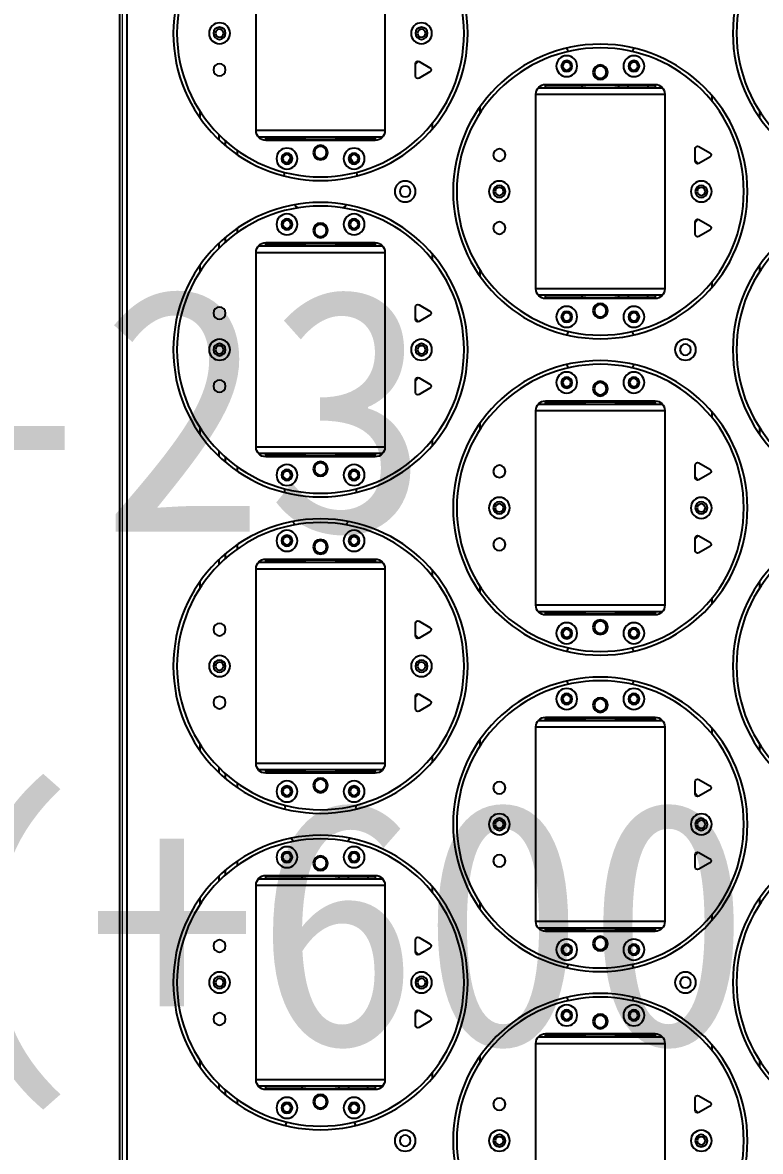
# Model space of a CAD drawing. Header units: millimetres. Extents: x 845401 to 948039, y 511594 to 550263.
# Drawn here: x 911764.2 to 912067.4, y 531742.3 to 532206.1 of the extents above; entities that cross this region are included whole.
import ezdxf

# ---------------------------------------------------------------- set-up
doc = ezdxf.new("R2010")
doc.units = ezdxf.units.MM
doc.layers.add('00', color=7, linetype='Continuous')
doc.layers.add('A-剖-0.10mm.......SECT-L01', color=255, linetype='Continuous', lineweight=18)
doc.layers.add('物流设备', color=7, linetype='Continuous', lineweight=5)

# ---------------------------------------------------------------- blocks, each defined once
blk = doc.blocks.new('1260包胶摆轮')
at = {"color": 7, "linetype": 'Continuous', "lineweight": 25}
for p, q in [((4841951.88, 879143.09), (4841951.88, 877890.51)), ((4841954.98, 879143.7), (4841954.98, 877889.9)), ((4842122.88, 878751.8), (4842122.88, 878671.8)), ((4842175.88, 878671.8), (4842175.88, 878751.8)), ((4842019.99, 878705.56), (4842020.49, 878704.14)), ((4842048.28, 878704.14), (4842048.77, 878705.56)), ((4842188.38, 878699.05), (4842189.64, 878700.36)), ((4842188.38, 878699.4), (4842188.38, 878694.2)), ((4842194.38, 878697.66), (4842189.88, 878700.26)), ((4841995.39, 878693.05), (4841995.39, 878691.07)), ((4842189.88, 878693.33), (4842194.38, 878695.93)), ((4842008.76, 878689.3), (4842060.01, 878689.3)), ((4842056.88, 878690.8), (4842011.88, 878690.8)), ((4842011.88, 878690.3), (4842011.88, 878690.8)), ((4842026.63, 878690.3), (4842011.88, 878690.3)), ((4842011.88, 878690.3), (4842011.88, 878689.3)), ((4842026.63, 878690.8), (4842026.63, 878690.3)), ((4842027.22, 878690.3), (4842026.63, 878690.3)), ((4842026.88, 878690.3), (4842026.88, 878689.3)), ((4842027.8, 878690.3), (4842027.22, 878690.3)), ((4842028.38, 878690.3), (4842027.8, 878690.3)), ((4842028.38, 878690.8), (4842028.38, 878690.3)), ((4842028.38, 878690.3), (4842040.38, 878690.3)), ((4842040.38, 878690.3), (4842040.38, 878690.8)), ((4842040.97, 878690.3), (4842040.38, 878690.3)), ((4842041.55, 878690.3), (4842040.97, 878690.3)), ((4842042.13, 878690.3), (4842041.55, 878690.3)), ((4842041.88, 878689.3), (4842041.88, 878690.3)), ((4842042.13, 878690.3), (4842042.13, 878690.8)), ((4842056.88, 878690.3), (4842042.13, 878690.3)), ((4842045.88, 878689.3), (4842045.88, 878690.3)), ((4842053.88, 878690.3), (4842053.88, 878689.3)), ((4842056.88, 878690.8), (4842056.88, 878690.3)), ((4842056.88, 878689.3), (4842056.88, 878690.3)), ((4842007.88, 878686.8), (4842007.88, 878606.8)), ((4842060.88, 878606.8), (4842060.88, 878686.8)), ((4842080.38, 878686.09), (4842080.38, 878683.74)), ((4841984.88, 878681.58), (4841984.88, 878678.9)), ((4842099.88, 878677.01), (4842099.88, 878679.69)), ((4842214.88, 878681.58), (4842214.88, 878678.9)), ((4842195.38, 878674.85), (4842195.38, 878672.5)), ((4842175.01, 878669.3), (4842123.76, 878669.3)), ((4842126.88, 878669.3), (4842126.88, 878668.3)), ((4842141.88, 878669.3), (4842141.88, 878668.3)), ((4842156.88, 878668.3), (4842156.88, 878669.3)), ((4842160.88, 878669.3), (4842160.88, 878668.3)), ((4842168.88, 878668.3), (4842168.88, 878669.3)), ((4842171.88, 878668.3), (4842171.88, 878669.3)), ((4842079.38, 878662.66), (4842074.88, 878665.26)), ((4842126.88, 878668.3), (4842141.63, 878668.3)), ((4842126.88, 878667.8), (4842126.88, 878668.3)), ((4842126.88, 878667.8), (4842171.88, 878667.8)), ((4842141.63, 878668.3), (4842141.63, 878667.8)), ((4842141.63, 878668.3), (4842142.22, 878668.3)), ((4842142.22, 878668.3), (4842142.8, 878668.3)), ((4842142.8, 878668.3), (4842143.38, 878668.3)), ((4842155.38, 878668.3), (4842143.38, 878668.3)), ((4842143.38, 878668.3), (4842143.38, 878667.8)), ((4842155.38, 878667.8), (4842155.38, 878668.3)), ((4842155.38, 878668.3), (4842155.97, 878668.3)), ((4842155.97, 878668.3), (4842156.55, 878668.3)), ((4842156.55, 878668.3), (4842157.13, 878668.3)), ((4842157.13, 878668.3), (4842171.88, 878668.3)), ((4842157.13, 878667.8), (4842157.13, 878668.3)), ((4842171.88, 878668.3), (4842171.88, 878667.8)), ((4842073.38, 878664.4), (4842073.38, 878659.2)), ((4842074.88, 878658.33), (4842079.38, 878660.93)), ((4842074.64, 878658.23), (4842073.38, 878659.54)), ((4842073.38, 878634.05), (4842074.64, 878635.36)), ((4842073.38, 878634.4), (4842073.38, 878629.2)), ((4842079.38, 878632.66), (4842074.88, 878635.26)), ((4842074.88, 878628.33), (4842079.38, 878630.93)), ((4842123.76, 878624.3), (4842175.01, 878624.3)), ((4842171.88, 878625.8), (4842126.88, 878625.8)), ((4842126.88, 878625.3), (4842126.88, 878625.8)), ((4842141.63, 878625.3), (4842126.88, 878625.3)), ((4842126.88, 878625.3), (4842126.88, 878624.3)), ((4842141.63, 878625.8), (4842141.63, 878625.3)), ((4842142.22, 878625.3), (4842141.63, 878625.3)), ((4842141.88, 878625.3), (4842141.88, 878624.3)), ((4842142.8, 878625.3), (4842142.22, 878625.3)), ((4842143.38, 878625.3), (4842142.8, 878625.3)), ((4842143.38, 878625.8), (4842143.38, 878625.3)), ((4842143.38, 878625.3), (4842155.38, 878625.3)), ((4842155.38, 878625.3), (4842155.38, 878625.8)), ((4842155.97, 878625.3), (4842155.38, 878625.3)), ((4842156.55, 878625.3), (4842155.97, 878625.3)), ((4842157.13, 878625.3), (4842156.55, 878625.3)), ((4842156.88, 878624.3), (4842156.88, 878625.3)), ((4842157.13, 878625.3), (4842157.13, 878625.8)), ((4842171.88, 878625.3), (4842157.13, 878625.3)), ((4842160.88, 878624.3), (4842160.88, 878625.3)), ((4842168.88, 878625.3), (4842168.88, 878624.3)), ((4842171.88, 878625.8), (4842171.88, 878625.3)), ((4842171.88, 878624.3), (4842171.88, 878625.3)), ((4842122.88, 878621.8), (4842122.88, 878541.8)), ((4842175.88, 878541.8), (4842175.88, 878621.8)), ((4842195.38, 878621.1), (4842195.38, 878618.75)), ((4841984.88, 878614.69), (4841984.88, 878612.01)), ((4842099.88, 878613.9), (4842099.88, 878616.58)), ((4842214.88, 878614.7), (4842214.88, 878612.02)), ((4842080.38, 878609.85), (4842080.38, 878607.5)), ((4842060.01, 878604.3), (4842008.76, 878604.3)), ((4842011.88, 878604.3), (4842011.88, 878603.3)), ((4842026.88, 878604.3), (4842026.88, 878603.3)), ((4842041.88, 878603.3), (4842041.88, 878604.3)), ((4842045.88, 878604.3), (4842045.88, 878603.3)), ((4842053.88, 878603.3), (4842053.88, 878604.3)), ((4842056.88, 878603.3), (4842056.88, 878604.3)), ((4841995.39, 878602.52), (4841995.39, 878600.54)), ((4842011.88, 878603.3), (4842026.63, 878603.3)), ((4842011.88, 878602.8), (4842011.88, 878603.3)), ((4842011.88, 878602.8), (4842056.88, 878602.8)), ((4842026.63, 878603.3), (4842026.63, 878602.8)), ((4842026.63, 878603.3), (4842027.22, 878603.3)), ((4842027.22, 878603.3), (4842027.8, 878603.3)), ((4842027.8, 878603.3), (4842028.38, 878603.3)), ((4842040.38, 878603.3), (4842028.38, 878603.3)), ((4842028.38, 878603.3), (4842028.38, 878602.8)), ((4842040.38, 878602.8), (4842040.38, 878603.3)), ((4842040.38, 878603.3), (4842040.97, 878603.3)), ((4842040.97, 878603.3), (4842041.55, 878603.3)), ((4842041.55, 878603.3), (4842042.13, 878603.3)), ((4842042.13, 878602.8), (4842042.13, 878603.3)), ((4842042.13, 878603.3), (4842056.88, 878603.3)), ((4842056.88, 878603.3), (4842056.88, 878602.8)), ((4842194.38, 878597.66), (4842189.88, 878600.26)), ((4842188.38, 878599.4), (4842188.38, 878594.2)), ((4842189.88, 878593.33), (4842194.38, 878595.93)), ((4842189.64, 878593.23), (4842188.38, 878594.54)), ((4842188.38, 878569.05), (4842189.64, 878570.36)), ((4842188.38, 878569.4), (4842188.38, 878564.2)), ((4842194.38, 878567.66), (4842189.88, 878570.26)), ((4841995.39, 878563.05), (4841995.39, 878561.07)), ((4842189.88, 878563.33), (4842194.38, 878565.93)), ((4842008.76, 878559.3), (4842060.01, 878559.3)), ((4842056.88, 878560.8), (4842011.88, 878560.8)), ((4842011.88, 878560.3), (4842011.88, 878560.8)), ((4842026.63, 878560.3), (4842011.88, 878560.3)), ((4842011.88, 878560.3), (4842011.88, 878559.3)), ((4842026.63, 878560.8), (4842026.63, 878560.3)), ((4842027.22, 878560.3), (4842026.63, 878560.3)), ((4842026.88, 878560.3), (4842026.88, 878559.3)), ((4842027.8, 878560.3), (4842027.22, 878560.3)), ((4842028.38, 878560.3), (4842027.8, 878560.3)), ((4842028.38, 878560.8), (4842028.38, 878560.3)), ((4842028.38, 878560.3), (4842040.38, 878560.3)), ((4842040.38, 878560.3), (4842040.38, 878560.8)), ((4842040.97, 878560.3), (4842040.38, 878560.3)), ((4842041.55, 878560.3), (4842040.97, 878560.3)), ((4842042.13, 878560.3), (4842041.55, 878560.3)), ((4842041.88, 878559.3), (4842041.88, 878560.3)), ((4842042.13, 878560.3), (4842042.13, 878560.8)), ((4842056.88, 878560.3), (4842042.13, 878560.3)), ((4842045.88, 878559.3), (4842045.88, 878560.3)), ((4842053.88, 878560.3), (4842053.88, 878559.3)), ((4842056.88, 878560.8), (4842056.88, 878560.3)), ((4842056.88, 878559.3), (4842056.88, 878560.3)), ((4842007.88, 878556.8), (4842007.88, 878476.8)), ((4842060.88, 878476.8), (4842060.88, 878556.8)), ((4842080.38, 878556.09), (4842080.38, 878553.74)), ((4841984.88, 878551.58), (4841984.88, 878548.9)), ((4842099.88, 878547.01), (4842099.88, 878549.69)), ((4842214.88, 878551.58), (4842214.88, 878548.9)), ((4842195.38, 878544.85), (4842195.38, 878542.5)), ((4842175.01, 878539.3), (4842123.76, 878539.3)), ((4842126.88, 878539.3), (4842126.88, 878538.3)), ((4842141.88, 878539.3), (4842141.88, 878538.3)), ((4842156.88, 878538.3), (4842156.88, 878539.3)), ((4842160.88, 878539.3), (4842160.88, 878538.3)), ((4842168.88, 878538.3), (4842168.88, 878539.3)), ((4842171.88, 878538.3), (4842171.88, 878539.3)), ((4842079.38, 878532.66), (4842074.88, 878535.26)), ((4842126.88, 878537.8), (4842126.88, 878538.3)), ((4842126.88, 878538.3), (4842141.63, 878538.3)), ((4842126.88, 878537.8), (4842171.88, 878537.8)), ((4842141.63, 878538.3), (4842141.63, 878537.8)), ((4842141.63, 878538.3), (4842142.22, 878538.3)), ((4842142.22, 878538.3), (4842142.8, 878538.3)), ((4842142.8, 878538.3), (4842143.38, 878538.3)), ((4842155.38, 878538.3), (4842143.38, 878538.3)), ((4842143.38, 878538.3), (4842143.38, 878537.8)), ((4842155.38, 878537.8), (4842155.38, 878538.3)), ((4842155.38, 878538.3), (4842155.97, 878538.3)), ((4842155.97, 878538.3), (4842156.55, 878538.3)), ((4842156.55, 878538.3), (4842157.13, 878538.3)), ((4842157.13, 878538.3), (4842171.88, 878538.3)), ((4842157.13, 878537.8), (4842157.13, 878538.3)), ((4842171.88, 878538.3), (4842171.88, 878537.8)), ((4842073.38, 878534.4), (4842073.38, 878529.2)), ((4842074.88, 878528.33), (4842079.38, 878530.93)), ((4842074.64, 878528.23), (4842073.38, 878529.54)), ((4842073.38, 878504.05), (4842074.64, 878505.36)), ((4842073.38, 878504.4), (4842073.38, 878499.2)), ((4842079.38, 878502.66), (4842074.88, 878505.26)), ((4842074.88, 878498.33), (4842079.38, 878500.93)), ((4842123.76, 878494.3), (4842175.01, 878494.3)), ((4842171.88, 878495.8), (4842126.88, 878495.8)), ((4842126.88, 878495.3), (4842126.88, 878495.8)), ((4842141.63, 878495.3), (4842126.88, 878495.3)), ((4842126.88, 878495.3), (4842126.88, 878494.3)), ((4842141.63, 878495.8), (4842141.63, 878495.3)), ((4842142.22, 878495.3), (4842141.63, 878495.3)), ((4842141.88, 878495.3), (4842141.88, 878494.3)), ((4842142.8, 878495.3), (4842142.22, 878495.3)), ((4842143.38, 878495.3), (4842142.8, 878495.3)), ((4842143.38, 878495.8), (4842143.38, 878495.3)), ((4842143.38, 878495.3), (4842155.38, 878495.3)), ((4842155.38, 878495.3), (4842155.38, 878495.8)), ((4842155.97, 878495.3), (4842155.38, 878495.3)), ((4842156.55, 878495.3), (4842155.97, 878495.3)), ((4842157.13, 878495.3), (4842156.55, 878495.3)), ((4842156.88, 878494.3), (4842156.88, 878495.3)), ((4842157.13, 878495.3), (4842157.13, 878495.8)), ((4842171.88, 878495.3), (4842157.13, 878495.3)), ((4842160.88, 878494.3), (4842160.88, 878495.3)), ((4842168.88, 878495.3), (4842168.88, 878494.3)), ((4842171.88, 878495.8), (4842171.88, 878495.3)), ((4842171.88, 878494.3), (4842171.88, 878495.3)), ((4842122.88, 878491.8), (4842122.88, 878411.8)), ((4842175.88, 878411.8), (4842175.88, 878491.8)), ((4842195.38, 878491.1), (4842195.38, 878488.75)), ((4841984.88, 878484.69), (4841984.88, 878482.01)), ((4842099.88, 878483.9), (4842099.88, 878486.58)), ((4842214.88, 878484.7), (4842214.88, 878482.02)), ((4842080.38, 878479.85), (4842080.38, 878477.5)), ((4841995.39, 878472.52), (4841995.39, 878470.54)), ((4842060.01, 878474.3), (4842008.76, 878474.3)), ((4842011.88, 878474.3), (4842011.88, 878473.3)), ((4842011.88, 878473.3), (4842026.63, 878473.3)), ((4842011.88, 878472.8), (4842011.88, 878473.3)), ((4842011.88, 878472.8), (4842056.88, 878472.8)), ((4842026.63, 878473.3), (4842026.63, 878472.8)), ((4842026.63, 878473.3), (4842027.22, 878473.3)), ((4842026.88, 878474.3), (4842026.88, 878473.3)), ((4842027.22, 878473.3), (4842027.8, 878473.3)), ((4842027.8, 878473.3), (4842028.38, 878473.3)), ((4842040.38, 878473.3), (4842028.38, 878473.3)), ((4842028.38, 878473.3), (4842028.38, 878472.8)), ((4842040.38, 878472.8), (4842040.38, 878473.3)), ((4842040.38, 878473.3), (4842040.97, 878473.3)), ((4842040.97, 878473.3), (4842041.55, 878473.3)), ((4842041.55, 878473.3), (4842042.13, 878473.3)), ((4842041.88, 878473.3), (4842041.88, 878474.3)), ((4842042.13, 878473.3), (4842056.88, 878473.3)), ((4842042.13, 878472.8), (4842042.13, 878473.3)), ((4842045.88, 878474.3), (4842045.88, 878473.3)), ((4842053.88, 878473.3), (4842053.88, 878474.3)), ((4842056.88, 878473.3), (4842056.88, 878474.3)), ((4842056.88, 878473.3), (4842056.88, 878472.8)), ((4842194.38, 878467.66), (4842189.88, 878470.26)), ((4842188.38, 878469.4), (4842188.38, 878464.2)), ((4842189.88, 878463.33), (4842194.38, 878465.93)), ((4842189.64, 878463.23), (4842188.38, 878464.54)), ((4842019.57, 878445.46), (4842019.88, 878443.99)), ((4842048.89, 878443.99), (4842049.2, 878445.46)), ((4842188.38, 878439.05), (4842189.64, 878440.36)), ((4842188.38, 878439.4), (4842188.38, 878434.2)), ((4842194.38, 878437.66), (4842189.88, 878440.26)), ((4841995.39, 878433.05), (4841995.39, 878431.07)), ((4842189.88, 878433.33), (4842194.38, 878435.93)), ((4842008.76, 878429.3), (4842060.01, 878429.3)), ((4842056.88, 878430.8), (4842011.88, 878430.8)), ((4842011.88, 878430.3), (4842011.88, 878430.8)), ((4842026.63, 878430.3), (4842011.88, 878430.3)), ((4842011.88, 878430.3), (4842011.88, 878429.3)), ((4842026.63, 878430.8), (4842026.63, 878430.3)), ((4842027.22, 878430.3), (4842026.63, 878430.3)), ((4842026.88, 878430.3), (4842026.88, 878429.3)), ((4842027.8, 878430.3), (4842027.22, 878430.3)), ((4842028.38, 878430.3), (4842027.8, 878430.3)), ((4842028.38, 878430.8), (4842028.38, 878430.3)), ((4842028.38, 878430.3), (4842040.38, 878430.3)), ((4842040.38, 878430.3), (4842040.38, 878430.8)), ((4842040.97, 878430.3), (4842040.38, 878430.3)), ((4842041.55, 878430.3), (4842040.97, 878430.3)), ((4842042.13, 878430.3), (4842041.55, 878430.3)), ((4842041.88, 878429.3), (4842041.88, 878430.3)), ((4842042.13, 878430.3), (4842042.13, 878430.8)), ((4842056.88, 878430.3), (4842042.13, 878430.3)), ((4842045.88, 878429.3), (4842045.88, 878430.3)), ((4842053.88, 878430.3), (4842053.88, 878429.3)), ((4842056.88, 878430.8), (4842056.88, 878430.3)), ((4842056.88, 878429.3), (4842056.88, 878430.3)), ((4842007.88, 878426.8), (4842007.88, 878346.8)), ((4842060.88, 878346.8), (4842060.88, 878426.8)), ((4842080.38, 878426.09), (4842080.38, 878423.74)), ((4841984.88, 878421.58), (4841984.88, 878418.9)), ((4842099.88, 878417.01), (4842099.88, 878419.69)), ((4842214.88, 878421.58), (4842214.88, 878418.9)), ((4842195.38, 878414.85), (4842195.38, 878412.5)), ((4842079.38, 878402.66), (4842074.88, 878405.26)), ((4842175.01, 878409.3), (4842123.76, 878409.3)), ((4842126.88, 878409.3), (4842126.88, 878408.3)), ((4842126.88, 878408.3), (4842141.63, 878408.3)), ((4842126.88, 878407.8), (4842126.88, 878408.3)), ((4842126.88, 878407.8), (4842171.88, 878407.8)), ((4842141.63, 878408.3), (4842141.63, 878407.8)), ((4842141.63, 878408.3), (4842142.22, 878408.3)), ((4842141.88, 878409.3), (4842141.88, 878408.3)), ((4842142.22, 878408.3), (4842142.8, 878408.3)), ((4842142.8, 878408.3), (4842143.38, 878408.3)), ((4842155.38, 878408.3), (4842143.38, 878408.3)), ((4842143.38, 878408.3), (4842143.38, 878407.8)), ((4842155.38, 878407.8), (4842155.38, 878408.3)), ((4842155.38, 878408.3), (4842155.97, 878408.3)), ((4842155.97, 878408.3), (4842156.55, 878408.3)), ((4842156.55, 878408.3), (4842157.13, 878408.3)), ((4842156.88, 878408.3), (4842156.88, 878409.3)), ((4842157.13, 878408.3), (4842171.88, 878408.3)), ((4842157.13, 878407.8), (4842157.13, 878408.3)), ((4842160.88, 878409.3), (4842160.88, 878408.3)), ((4842168.88, 878408.3), (4842168.88, 878409.3)), ((4842171.88, 878408.3), (4842171.88, 878409.3)), ((4842171.88, 878408.3), (4842171.88, 878407.8)), ((4842073.38, 878404.4), (4842073.38, 878399.2)), ((4842074.88, 878398.33), (4842079.38, 878400.93)), ((4842074.64, 878398.23), (4842073.38, 878399.54)), ((4842073.38, 878374.05), (4842074.64, 878375.36)), ((4842073.38, 878374.4), (4842073.38, 878369.2)), ((4842079.38, 878372.66), (4842074.88, 878375.26)), ((4842074.88, 878368.33), (4842079.38, 878370.93)), ((4842123.76, 878364.3), (4842175.01, 878364.3)), ((4842171.88, 878365.8), (4842126.88, 878365.8)), ((4842126.88, 878365.3), (4842126.88, 878365.8)), ((4842141.63, 878365.3), (4842126.88, 878365.3)), ((4842126.88, 878365.3), (4842126.88, 878364.3)), ((4842141.63, 878365.8), (4842141.63, 878365.3)), ((4842142.22, 878365.3), (4842141.63, 878365.3)), ((4842141.88, 878365.3), (4842141.88, 878364.3)), ((4842142.8, 878365.3), (4842142.22, 878365.3)), ((4842143.38, 878365.3), (4842142.8, 878365.3)), ((4842143.38, 878365.8), (4842143.38, 878365.3)), ((4842143.38, 878365.3), (4842155.38, 878365.3)), ((4842155.38, 878365.3), (4842155.38, 878365.8)), ((4842155.97, 878365.3), (4842155.38, 878365.3)), ((4842156.55, 878365.3), (4842155.97, 878365.3)), ((4842157.13, 878365.3), (4842156.55, 878365.3)), ((4842156.88, 878364.3), (4842156.88, 878365.3)), ((4842157.13, 878365.3), (4842157.13, 878365.8)), ((4842171.88, 878365.3), (4842157.13, 878365.3)), ((4842160.88, 878364.3), (4842160.88, 878365.3)), ((4842168.88, 878365.3), (4842168.88, 878364.3)), ((4842171.88, 878365.8), (4842171.88, 878365.3)), ((4842171.88, 878364.3), (4842171.88, 878365.3)), ((4842122.88, 878361.8), (4842122.88, 878281.8)), ((4842175.88, 878281.8), (4842175.88, 878361.8)), ((4842195.38, 878361.1), (4842195.38, 878358.75)), ((4841984.88, 878354.69), (4841984.88, 878352.01)), ((4842099.88, 878353.9), (4842099.88, 878356.58)), ((4842214.88, 878354.7), (4842214.88, 878352.02)), ((4842080.38, 878349.85), (4842080.38, 878347.5)), ((4841995.39, 878342.52), (4841995.39, 878340.54)), ((4842060.01, 878344.3), (4842008.76, 878344.3)), ((4842011.88, 878344.3), (4842011.88, 878343.3)), ((4842011.88, 878343.3), (4842026.63, 878343.3)), ((4842011.88, 878342.8), (4842011.88, 878343.3)), ((4842011.88, 878342.8), (4842056.88, 878342.8)), ((4842026.63, 878343.3), (4842026.63, 878342.8)), ((4842026.63, 878343.3), (4842027.22, 878343.3)), ((4842026.88, 878344.3), (4842026.88, 878343.3)), ((4842027.22, 878343.3), (4842027.8, 878343.3)), ((4842027.8, 878343.3), (4842028.38, 878343.3)), ((4842040.38, 878343.3), (4842028.38, 878343.3)), ((4842028.38, 878343.3), (4842028.38, 878342.8)), ((4842040.38, 878342.8), (4842040.38, 878343.3)), ((4842040.38, 878343.3), (4842040.97, 878343.3)), ((4842040.97, 878343.3), (4842041.55, 878343.3)), ((4842041.55, 878343.3), (4842042.13, 878343.3)), ((4842041.88, 878343.3), (4842041.88, 878344.3)), ((4842042.13, 878342.8), (4842042.13, 878343.3)), ((4842042.13, 878343.3), (4842056.88, 878343.3)), ((4842045.88, 878344.3), (4842045.88, 878343.3)), ((4842053.88, 878343.3), (4842053.88, 878344.3)), ((4842056.88, 878343.3), (4842056.88, 878344.3)), ((4842056.88, 878343.3), (4842056.88, 878342.8)), ((4842194.38, 878337.66), (4842189.88, 878340.26)), ((4842188.38, 878339.4), (4842188.38, 878334.2)), ((4842189.88, 878333.33), (4842194.38, 878335.93)), ((4842189.64, 878333.23), (4842188.38, 878334.54)), ((4842188.38, 878309.05), (4842189.64, 878310.36)), ((4842188.38, 878309.4), (4842188.38, 878304.2)), ((4842194.38, 878307.66), (4842189.88, 878310.26)), ((4841995.39, 878303.05), (4841995.39, 878301.07)), ((4842189.88, 878303.33), (4842194.38, 878305.93)), ((4842008.76, 878299.3), (4842060.01, 878299.3)), ((4842056.88, 878300.8), (4842011.88, 878300.8)), ((4842011.88, 878300.3), (4842011.88, 878300.8)), ((4842026.63, 878300.3), (4842011.88, 878300.3)), ((4842011.88, 878300.3), (4842011.88, 878299.3)), ((4842026.63, 878300.8), (4842026.63, 878300.3)), ((4842027.22, 878300.3), (4842026.63, 878300.3)), ((4842026.88, 878300.3), (4842026.88, 878299.3)), ((4842027.8, 878300.3), (4842027.22, 878300.3)), ((4842028.38, 878300.3), (4842027.8, 878300.3)), ((4842028.38, 878300.8), (4842028.38, 878300.3)), ((4842028.38, 878300.3), (4842040.38, 878300.3)), ((4842040.38, 878300.3), (4842040.38, 878300.8)), ((4842040.97, 878300.3), (4842040.38, 878300.3)), ((4842041.55, 878300.3), (4842040.97, 878300.3)), ((4842042.13, 878300.3), (4842041.55, 878300.3)), ((4842041.88, 878299.3), (4842041.88, 878300.3)), ((4842042.13, 878300.3), (4842042.13, 878300.8)), ((4842056.88, 878300.3), (4842042.13, 878300.3)), ((4842045.88, 878299.3), (4842045.88, 878300.3)), ((4842053.88, 878300.3), (4842053.88, 878299.3)), ((4842056.88, 878300.8), (4842056.88, 878300.3)), ((4842056.88, 878299.3), (4842056.88, 878300.3)), ((4842007.88, 878296.8), (4842007.88, 878216.8)), ((4842060.88, 878216.8), (4842060.88, 878296.8)), ((4842080.38, 878296.09), (4842080.38, 878293.74)), ((4841984.88, 878291.58), (4841984.88, 878288.9)), ((4842099.88, 878287.01), (4842099.88, 878289.69)), ((4842214.88, 878291.58), (4842214.88, 878288.9)), ((4842195.38, 878284.85), (4842195.38, 878282.5)), ((4842079.38, 878272.66), (4842074.88, 878275.26)), ((4842175.01, 878279.3), (4842123.76, 878279.3)), ((4842126.88, 878279.3), (4842126.88, 878278.3)), ((4842126.88, 878278.3), (4842141.63, 878278.3)), ((4842126.88, 878277.8), (4842126.88, 878278.3)), ((4842126.88, 878277.8), (4842171.88, 878277.8)), ((4842141.63, 878278.3), (4842141.63, 878277.8)), ((4842141.63, 878278.3), (4842142.22, 878278.3)), ((4842141.88, 878279.3), (4842141.88, 878278.3)), ((4842142.22, 878278.3), (4842142.8, 878278.3)), ((4842142.8, 878278.3), (4842143.38, 878278.3)), ((4842155.38, 878278.3), (4842143.38, 878278.3)), ((4842143.38, 878278.3), (4842143.38, 878277.8)), ((4842155.38, 878277.8), (4842155.38, 878278.3)), ((4842155.38, 878278.3), (4842155.97, 878278.3)), ((4842155.97, 878278.3), (4842156.55, 878278.3)), ((4842156.55, 878278.3), (4842157.13, 878278.3)), ((4842156.88, 878278.3), (4842156.88, 878279.3)), ((4842157.13, 878278.3), (4842171.88, 878278.3)), ((4842157.13, 878277.8), (4842157.13, 878278.3)), ((4842160.88, 878279.3), (4842160.88, 878278.3)), ((4842168.88, 878278.3), (4842168.88, 878279.3)), ((4842171.88, 878278.3), (4842171.88, 878279.3)), ((4842171.88, 878278.3), (4842171.88, 878277.8)), ((4842073.38, 878274.4), (4842073.38, 878269.2)), ((4842074.88, 878268.33), (4842079.38, 878270.93)), ((4842074.64, 878268.23), (4842073.38, 878269.54))]:
    blk.add_line(p, q, dxfattribs=at)
at = {"color": 8, "linetype": 'Continuous', "lineweight": 25}
for p, q in [((4842000.12, 878694.83), (4842000.12, 878696.66)), ((4841992.65, 878688.5), (4841992.65, 878690.6)), ((4842027.22, 878690.8), (4842027.22, 878690.3)), ((4842027.8, 878690.3), (4842027.8, 878690.8)), ((4842040.97, 878690.8), (4842040.97, 878690.3)), ((4842041.55, 878690.3), (4842041.55, 878690.8)), ((4842060.88, 878686.8), (4842007.88, 878686.8)), ((4842122.88, 878671.8), (4842175.88, 878671.8)), ((4842142.22, 878668.3), (4842142.22, 878667.8)), ((4842142.8, 878667.8), (4842142.8, 878668.3)), ((4842155.97, 878668.3), (4842155.97, 878667.8)), ((4842156.55, 878667.8), (4842156.55, 878668.3)), ((4842142.22, 878625.8), (4842142.22, 878625.3)), ((4842142.8, 878625.3), (4842142.8, 878625.8)), ((4842155.97, 878625.8), (4842155.97, 878625.3)), ((4842156.55, 878625.3), (4842156.55, 878625.8)), ((4842175.88, 878621.8), (4842122.88, 878621.8)), ((4841992.65, 878603), (4841992.65, 878605.09)), ((4842007.88, 878606.8), (4842060.88, 878606.8)), ((4842027.22, 878603.3), (4842027.22, 878602.8)), ((4842027.8, 878602.8), (4842027.8, 878603.3)), ((4842040.97, 878603.3), (4842040.97, 878602.8)), ((4842041.55, 878602.8), (4842041.55, 878603.3)), ((4842000.12, 878596.93), (4842000.12, 878598.76)), ((4842000.12, 878564.83), (4842000.12, 878566.66)), ((4841992.65, 878558.5), (4841992.65, 878560.6)), ((4842027.22, 878560.8), (4842027.22, 878560.3)), ((4842027.8, 878560.3), (4842027.8, 878560.8)), ((4842040.97, 878560.8), (4842040.97, 878560.3)), ((4842041.55, 878560.3), (4842041.55, 878560.8)), ((4842060.88, 878556.8), (4842007.88, 878556.8)), ((4842122.88, 878541.8), (4842175.88, 878541.8)), ((4842142.22, 878538.3), (4842142.22, 878537.8)), ((4842142.8, 878537.8), (4842142.8, 878538.3)), ((4842155.97, 878538.3), (4842155.97, 878537.8)), ((4842156.55, 878537.8), (4842156.55, 878538.3)), ((4842142.22, 878495.8), (4842142.22, 878495.3)), ((4842142.8, 878495.3), (4842142.8, 878495.8)), ((4842155.97, 878495.8), (4842155.97, 878495.3)), ((4842156.55, 878495.3), (4842156.55, 878495.8)), ((4842175.88, 878491.8), (4842122.88, 878491.8)), ((4841992.65, 878473), (4841992.65, 878475.09)), ((4842007.88, 878476.8), (4842060.88, 878476.8)), ((4842027.22, 878473.3), (4842027.22, 878472.8)), ((4842027.8, 878472.8), (4842027.8, 878473.3)), ((4842040.97, 878473.3), (4842040.97, 878472.8)), ((4842041.55, 878472.8), (4842041.55, 878473.3)), ((4842000.12, 878466.93), (4842000.12, 878468.76)), ((4842000.12, 878434.83), (4842000.12, 878436.66)), ((4841992.65, 878428.5), (4841992.65, 878430.6)), ((4842027.22, 878430.8), (4842027.22, 878430.3)), ((4842027.8, 878430.3), (4842027.8, 878430.8)), ((4842040.97, 878430.8), (4842040.97, 878430.3)), ((4842041.55, 878430.3), (4842041.55, 878430.8)), ((4842060.88, 878426.8), (4842007.88, 878426.8)), ((4842122.88, 878411.8), (4842175.88, 878411.8)), ((4842142.22, 878408.3), (4842142.22, 878407.8)), ((4842142.8, 878407.8), (4842142.8, 878408.3)), ((4842155.97, 878408.3), (4842155.97, 878407.8)), ((4842156.55, 878407.8), (4842156.55, 878408.3)), ((4842142.22, 878365.8), (4842142.22, 878365.3)), ((4842142.8, 878365.3), (4842142.8, 878365.8)), ((4842155.97, 878365.8), (4842155.97, 878365.3)), ((4842156.55, 878365.3), (4842156.55, 878365.8)), ((4842175.88, 878361.8), (4842122.88, 878361.8)), ((4841992.65, 878343), (4841992.65, 878345.09)), ((4842007.88, 878346.8), (4842060.88, 878346.8)), ((4842027.22, 878343.3), (4842027.22, 878342.8)), ((4842027.8, 878342.8), (4842027.8, 878343.3)), ((4842040.97, 878343.3), (4842040.97, 878342.8)), ((4842041.55, 878342.8), (4842041.55, 878343.3)), ((4842000.12, 878336.93), (4842000.12, 878338.76)), ((4842000.12, 878304.83), (4842000.12, 878306.66)), ((4841992.65, 878298.5), (4841992.65, 878300.6)), ((4842027.22, 878300.8), (4842027.22, 878300.3)), ((4842027.8, 878300.3), (4842027.8, 878300.8)), ((4842040.97, 878300.8), (4842040.97, 878300.3)), ((4842041.55, 878300.3), (4842041.55, 878300.8)), ((4842060.88, 878296.8), (4842007.88, 878296.8)), ((4842122.88, 878281.8), (4842175.88, 878281.8)), ((4842142.22, 878278.3), (4842142.22, 878277.8)), ((4842142.8, 878277.8), (4842142.8, 878278.3)), ((4842155.97, 878278.3), (4842155.97, 878277.8)), ((4842156.55, 878277.8), (4842156.55, 878278.3))]:
    blk.add_line(p, q, dxfattribs=at)
at = {"color": 7, "linetype": 'Continuous', "lineweight": 25, "flags": 128}
for points in [[(4842136.37, 878654.25), (4842136.21, 878653.96), (4842135.67, 878652.87)], [(4842163.1, 878652.87), (4842162.56, 878653.96), (4842162.4, 878654.25)], [(4842135.67, 878640.72), (4842135.7, 878640.66), (4842136.37, 878639.34)], [(4842162.4, 878639.34), (4842163.07, 878640.66), (4842163.1, 878640.72)], [(4842023.26, 878588.86), (4842022.45, 878587.89), (4842022.19, 878587.54)], [(4842046.57, 878587.54), (4842046.31, 878587.89), (4842045.51, 878588.86)], [(4842019.75, 878575.5), (4842019.92, 878574.82), (4842020.15, 878574.06)], [(4842048.61, 878574.06), (4842048.85, 878574.82), (4842049.02, 878575.5)], [(4842136.37, 878524.25), (4842136.21, 878523.96), (4842135.67, 878522.87)], [(4842163.1, 878522.87), (4842162.56, 878523.96), (4842162.4, 878524.25)], [(4842135.67, 878510.72), (4842135.7, 878510.66), (4842136.37, 878509.34)], [(4842162.4, 878509.34), (4842163.07, 878510.66), (4842163.1, 878510.72)], [(4842024.08, 878458.7), (4842023.98, 878458.61), (4842022.86, 878457.4)], [(4842045.9, 878457.4), (4842044.79, 878458.61), (4842044.68, 878458.7)], [(4842136.37, 878394.25), (4842136.21, 878393.96), (4842135.67, 878392.87)], [(4842163.1, 878392.87), (4842162.56, 878393.96), (4842162.4, 878394.25)], [(4842135.67, 878380.72), (4842135.7, 878380.66), (4842136.37, 878379.34)], [(4842162.4, 878379.34), (4842163.07, 878380.66), (4842163.1, 878380.72)], [(4842025.05, 878328.54), (4842023.98, 878327.61), (4842023.63, 878327.26)], [(4842045.13, 878327.26), (4842044.79, 878327.61), (4842043.72, 878328.54)], [(4842019.45, 878315.43), (4842019.48, 878315.08), (4842019.66, 878313.93)], [(4842049.11, 878313.93), (4842049.28, 878315.08), (4842049.32, 878315.43)], [(4842021.08, 878309.87), (4842021.79, 878308.64), (4842022.21, 878308.03)], [(4842046.56, 878308.03), (4842046.97, 878308.64), (4842047.69, 878309.87)], [(4842136.37, 878264.25), (4842136.21, 878263.96), (4842135.67, 878262.87)], [(4842163.1, 878262.87), (4842162.56, 878263.96), (4842162.4, 878264.25)]]:
    blk.add_lwpolyline(points, dxfattribs=at)
at = {"color": 7, "linetype": 'Continuous', "lineweight": 25}
for centre, radius in [((4842149.38, 878711.8), 60.5), ((4842149.38, 878711.8), 59), ((4842069.17, 878711.8), 4.3), ((4842107.88, 878711.8), 4.3), ((4842190.88, 878711.8), 4.3), ((4842069.17, 878711.8), 2.25), ((4842107.88, 878711.8), 2.5), ((4842107.88, 878711.8), 1.65), ((4842190.88, 878711.8), 2.5), ((4842190.88, 878711.8), 1.65), ((4842034.38, 878646.8), 60.5), ((4842264.38, 878646.8), 60.5), ((4842034.38, 878646.8), 59), ((4842020.58, 878698.3), 4.3), ((4842048.18, 878698.3), 4.3), ((4842264.38, 878646.8), 59), ((4842020.58, 878698.3), 2.25), ((4842020.58, 878698.3), 2.03), ((4842020.58, 878698.3), 1.65), ((4842034.38, 878695.8), 3.03), ((4842034.38, 878695.8), 2.5), ((4842048.18, 878698.3), 2.25), ((4842048.18, 878698.3), 2.03), ((4842048.18, 878698.3), 1.65), ((4842107.88, 878696.8), 2.5), ((4842135.58, 878660.3), 4.3), ((4842149.38, 878662.8), 3.03), ((4842149.38, 878662.8), 2.5), ((4842163.18, 878660.3), 4.3), ((4841992.88, 878661.8), 2.5), ((4842135.58, 878660.3), 2.25), ((4842135.58, 878660.3), 2.03), ((4842135.58, 878660.3), 1.65), ((4842163.18, 878660.3), 2.25), ((4842163.18, 878660.3), 2.03), ((4842163.18, 878660.3), 1.65), ((4841992.88, 878646.8), 4.3), ((4842075.88, 878646.8), 4.3), ((4842184.38, 878646.8), 4.3), ((4841992.88, 878646.8), 2.5), ((4841992.88, 878646.8), 1.65), ((4842075.88, 878646.8), 2.5), ((4842075.88, 878646.8), 1.65), ((4842184.38, 878646.8), 2.25), ((4842149.38, 878581.8), 60.5), ((4842149.38, 878581.8), 59), ((4842135.58, 878633.3), 4.3), ((4842163.18, 878633.3), 4.3), ((4841992.88, 878631.8), 2.5), ((4842135.58, 878633.3), 2.25), ((4842135.58, 878633.3), 2.03), ((4842135.58, 878633.3), 1.65), ((4842149.38, 878630.8), 3.03), ((4842149.38, 878630.8), 2.5), ((4842163.18, 878633.3), 2.25), ((4842163.18, 878633.3), 2.03), ((4842163.18, 878633.3), 1.65), ((4842020.58, 878595.3), 4.3), ((4842034.38, 878597.8), 3.03), ((4842034.38, 878597.8), 2.5), ((4842048.18, 878595.3), 4.3), ((4842020.58, 878595.3), 2.25), ((4842020.58, 878595.3), 2.03), ((4842020.58, 878595.3), 1.65), ((4842048.18, 878595.3), 2.25), ((4842048.18, 878595.3), 2.03), ((4842048.18, 878595.3), 1.65), ((4842107.88, 878596.8), 2.5), ((4842107.88, 878581.8), 4.3), ((4842190.88, 878581.8), 4.3), ((4842107.88, 878581.8), 2.5), ((4842107.88, 878581.8), 1.65), ((4842190.88, 878581.8), 2.5), ((4842190.88, 878581.8), 1.65), ((4842034.38, 878516.8), 60.5), ((4842264.38, 878516.8), 60.5), ((4842034.38, 878516.8), 59), ((4842020.58, 878568.3), 4.3), ((4842048.18, 878568.3), 4.3), ((4842264.38, 878516.8), 59), ((4842020.58, 878568.3), 2.25), ((4842020.58, 878568.3), 2.03), ((4842020.58, 878568.3), 1.65), ((4842034.38, 878565.8), 3.02), ((4842034.38, 878565.8), 2.5), ((4842048.18, 878568.3), 2.25), ((4842048.18, 878568.3), 2.03), ((4842048.18, 878568.3), 1.65), ((4842107.88, 878566.8), 2.5), ((4842135.58, 878530.3), 4.3), ((4842149.38, 878532.8), 3.03), ((4842149.38, 878532.8), 2.5), ((4842163.18, 878530.3), 4.3), ((4841992.88, 878531.8), 2.5), ((4842135.58, 878530.3), 2.25), ((4842135.58, 878530.3), 2.02), ((4842135.58, 878530.3), 1.65), ((4842163.18, 878530.3), 2.25), ((4842163.18, 878530.3), 2.02), ((4842163.18, 878530.3), 1.65), ((4841992.88, 878516.8), 4.3), ((4842075.88, 878516.8), 4.3), ((4841992.88, 878516.8), 2.5), ((4841992.88, 878516.8), 1.65), ((4842075.88, 878516.8), 2.5), ((4842075.88, 878516.8), 1.65), ((4842149.38, 878451.8), 60.5), ((4842149.38, 878451.8), 59), ((4842135.58, 878503.3), 4.3), ((4842163.18, 878503.3), 4.3), ((4841992.88, 878501.8), 2.5), ((4842135.58, 878503.3), 2.25), ((4842135.58, 878503.3), 2.02), ((4842135.58, 878503.3), 1.65), ((4842149.38, 878500.8), 3.03), ((4842149.38, 878500.8), 2.5), ((4842163.18, 878503.3), 2.25), ((4842163.18, 878503.3), 2.02), ((4842163.18, 878503.3), 1.65), ((4842034.38, 878467.8), 3.02), ((4842034.38, 878467.8), 2.5), ((4842020.58, 878465.3), 4.3), ((4842020.58, 878465.3), 2.25), ((4842020.58, 878465.3), 2.03), ((4842020.58, 878465.3), 1.65), ((4842048.18, 878465.3), 4.3), ((4842048.18, 878465.3), 2.25), ((4842048.18, 878465.3), 2.03), ((4842048.18, 878465.3), 1.65), ((4842107.88, 878466.8), 2.5), ((4842107.88, 878451.8), 4.3), ((4842190.88, 878451.8), 4.3), ((4842107.88, 878451.8), 2.5), ((4842107.88, 878451.8), 1.65), ((4842190.88, 878451.8), 2.5), ((4842190.88, 878451.8), 1.65), ((4842034.38, 878386.8), 60.5), ((4842264.38, 878386.8), 60.5), ((4842034.38, 878386.8), 59), ((4842020.58, 878438.3), 4.3), ((4842048.18, 878438.3), 4.3), ((4842264.38, 878386.8), 59), ((4842020.58, 878438.3), 2.25), ((4842020.58, 878438.3), 2.03), ((4842020.58, 878438.3), 1.65), ((4842034.38, 878435.8), 3.03), ((4842034.38, 878435.8), 2.5), ((4842048.18, 878438.3), 2.25), ((4842048.18, 878438.3), 2.03), ((4842048.18, 878438.3), 1.65), ((4842107.88, 878436.8), 2.5), ((4842149.38, 878402.8), 3.03), ((4842149.38, 878402.8), 2.5), ((4841992.88, 878401.8), 2.5), ((4842135.58, 878400.3), 4.3), ((4842135.58, 878400.3), 2.25), ((4842135.58, 878400.3), 2.03), ((4842135.58, 878400.3), 1.65), ((4842163.18, 878400.3), 4.3), ((4842163.18, 878400.3), 2.25), ((4842163.18, 878400.3), 2.03), ((4842163.18, 878400.3), 1.65), ((4841992.88, 878386.8), 4.3), ((4842075.88, 878386.8), 4.3), ((4842184.38, 878386.8), 4.3), ((4841992.88, 878386.8), 2.5), ((4841992.88, 878386.8), 1.65), ((4842075.88, 878386.8), 2.5), ((4842075.88, 878386.8), 1.65), ((4842184.38, 878386.8), 2.25), ((4842149.38, 878321.8), 60.5), ((4842149.38, 878321.8), 59), ((4842135.58, 878373.3), 4.3), ((4842163.18, 878373.3), 4.3), ((4841992.88, 878371.8), 2.5), ((4842135.58, 878373.3), 2.25), ((4842135.58, 878373.3), 2.02), ((4842135.58, 878373.3), 1.65), ((4842149.38, 878370.8), 3.03), ((4842149.38, 878370.8), 2.5), ((4842163.18, 878373.3), 2.25), ((4842163.18, 878373.3), 2.02), ((4842163.18, 878373.3), 1.65), ((4842034.38, 878337.8), 3.03), ((4842034.38, 878337.8), 2.5), ((4842020.58, 878335.3), 4.3), ((4842020.58, 878335.3), 2.25), ((4842020.58, 878335.3), 2.03), ((4842020.58, 878335.3), 1.65), ((4842048.18, 878335.3), 4.3), ((4842048.18, 878335.3), 2.25), ((4842048.18, 878335.3), 2.03), ((4842048.18, 878335.3), 1.65), ((4842107.88, 878336.8), 2.5), ((4842069.17, 878321.8), 4.3), ((4842107.88, 878321.8), 4.3), ((4842190.88, 878321.8), 4.3), ((4842069.17, 878321.8), 2.25), ((4842107.88, 878321.8), 2.5), ((4842107.88, 878321.8), 1.65), ((4842190.88, 878321.8), 2.5), ((4842190.88, 878321.8), 1.65), ((4842034.38, 878256.8), 60.5), ((4842264.38, 878256.8), 60.5), ((4842034.38, 878256.8), 59), ((4842020.58, 878308.3), 4.3), ((4842048.18, 878308.3), 4.3), ((4842264.38, 878256.8), 59), ((4842020.58, 878308.3), 2.25), ((4842020.58, 878308.3), 2.03), ((4842020.58, 878308.3), 1.65), ((4842034.38, 878305.8), 3.02), ((4842034.38, 878305.8), 2.5), ((4842048.18, 878308.3), 2.25), ((4842048.18, 878308.3), 2.03), ((4842048.18, 878308.3), 1.65), ((4842107.88, 878306.8), 2.5), ((4842149.38, 878272.8), 3.03), ((4842149.38, 878272.8), 2.5), ((4841992.88, 878271.8), 2.5), ((4842135.58, 878270.3), 4.3), ((4842135.58, 878270.3), 2.25), ((4842135.58, 878270.3), 2.03), ((4842135.58, 878270.3), 1.65), ((4842163.18, 878270.3), 4.3), ((4842163.18, 878270.3), 2.25), ((4842163.18, 878270.3), 2.03), ((4842163.18, 878270.3), 1.65), ((4841992.88, 878256.8), 4.3), ((4842075.88, 878256.8), 4.3), ((4841992.88, 878256.8), 2.5), ((4841992.88, 878256.8), 1.65), ((4842075.88, 878256.8), 2.5), ((4842075.88, 878256.8), 1.65)]:
    blk.add_circle(centre, radius, dxfattribs=at)
for centre, radius, start, end in [((4842189.38, 878699.4), 1, 60, 180), ((4842193.88, 878696.8), 1, 300, 60), ((4842189.38, 878694.2), 1, 180, 300), ((4842011.88, 878686.8), 4, 90, 180), ((4842056.88, 878686.8), 4, 0, 90), ((4842126.88, 878671.8), 4, 180, 270), ((4842171.88, 878671.8), 4, 270, 0), ((4842074.38, 878664.4), 1, 60, 180), ((4842078.88, 878661.8), 1, 300, 60), ((4842074.38, 878659.2), 1, 180, 300), ((4842074.38, 878634.4), 1, 60, 180), ((4842078.88, 878631.8), 1, 300, 60), ((4842074.38, 878629.2), 1, 180, 300), ((4842126.88, 878621.8), 4, 90, 180), ((4842171.88, 878621.8), 4, 0, 90), ((4842011.88, 878606.8), 4, 180, 270), ((4842056.88, 878606.8), 4, 270, 0), ((4842189.38, 878599.4), 1, 60, 180), ((4842193.88, 878596.8), 1, 300, 60), ((4842189.38, 878594.2), 1, 180, 300), ((4842189.38, 878569.4), 1, 60, 180), ((4842193.88, 878566.8), 1, 300, 60), ((4842189.38, 878564.2), 1, 180, 300), ((4842011.88, 878556.8), 4, 90, 180), ((4842056.88, 878556.8), 4, 0, 90), ((4842126.88, 878541.8), 4, 180, 270), ((4842171.88, 878541.8), 4, 270, 0), ((4842074.38, 878534.4), 1, 60, 180), ((4842078.88, 878531.8), 1, 300, 60), ((4842074.38, 878529.2), 1, 180, 300), ((4842074.38, 878504.4), 1, 60, 180), ((4842078.88, 878501.8), 1, 300, 60), ((4842074.38, 878499.2), 1, 180, 300), ((4842126.88, 878491.8), 4, 90, 180), ((4842171.88, 878491.8), 4, 0, 90), ((4842011.88, 878476.8), 4, 180, 270), ((4842056.88, 878476.8), 4, 270, 0), ((4842189.38, 878469.4), 1, 60, 180), ((4842193.88, 878466.8), 1, 300, 60), ((4842189.38, 878464.2), 1, 180, 300), ((4842189.38, 878439.4), 1, 60, 180), ((4842193.88, 878436.8), 1, 300, 60), ((4842189.38, 878434.2), 1, 180, 300), ((4842011.88, 878426.8), 4, 90, 180), ((4842056.88, 878426.8), 4, 0, 90), ((4842126.88, 878411.8), 4, 180, 270), ((4842171.88, 878411.8), 4, 270, 0), ((4842074.38, 878404.4), 1, 60, 180), ((4842078.88, 878401.8), 1, 300, 60), ((4842074.38, 878399.2), 1, 180, 300), ((4842074.38, 878374.4), 1, 60, 180), ((4842078.88, 878371.8), 1, 300, 60), ((4842074.38, 878369.2), 1, 180, 300), ((4842126.88, 878361.8), 4, 90, 180), ((4842171.88, 878361.8), 4, 0, 90), ((4842011.88, 878346.8), 4, 180, 270), ((4842056.88, 878346.8), 4, 270, 0), ((4842189.38, 878339.4), 1, 60, 180), ((4842193.88, 878336.8), 1, 300, 60), ((4842189.38, 878334.2), 1, 180, 300), ((4842189.38, 878309.4), 1, 60, 180), ((4842193.88, 878306.8), 1, 300, 60), ((4842189.38, 878304.2), 1, 180, 300), ((4842011.88, 878296.8), 4, 90, 180), ((4842056.88, 878296.8), 4, 0, 90), ((4842126.88, 878281.8), 4, 180, 270), ((4842171.88, 878281.8), 4, 270, 0), ((4842074.38, 878274.4), 1, 60, 180), ((4842078.88, 878271.8), 1, 300, 60), ((4842074.38, 878269.2), 1, 180, 300)]:
    blk.add_arc(centre, radius, start, end, dxfattribs=at)
blk = doc.blocks.new('小盘摆轮加过渡板')
at = {"layer": 'A-剖-0.10mm.......SECT-L01', "color": 4}
for points in [[(735451.26, 342660.57), (734251.26, 342660.57), (734251.26, 341382.62), (735451.26, 341382.62)], [(735451.26, 342650.57), (734251.26, 342650.57), (734251.26, 341390.57), (735451.26, 341390.57)]]:
    blk.add_lwpolyline(points, close=True, dxfattribs=at)
at = {"layer": 'A-剖-0.10mm.......SECT-L01', "color": 1, "xscale": -1, "rotation": 180}
blk.add_blockref('1260包胶摆轮', (-4107700.62, 1220537.36), dxfattribs=at)
blk = doc.blocks.new('*U100573')
at = {"color": 1}
blk.add_lwpolyline([(0, -630), (2300, -630), (2300, 630), (0, 630)], close=True, dxfattribs=at)
at = {"color": 4}
blk.add_lwpolyline([(0, -600), (2300, -600), (2300, 600), (0, 600)], close=True, dxfattribs=at)
for tag, p in [('设备编号', (485.24, 55.29)), ('设备高度', (489.75, -155.56))]:
    blk.add_attdef(tag, p, '', height=100)
at = {"flags": 1}
blk.add_attdef('设备类型', (12864.65, -37.08), '', height=100, dxfattribs=at)
blk = doc.blocks.new('C线')
blk.add_blockref('小盘摆轮加过渡板', (259422.7, 128758.97, -144.38))
at = {"layer": '物流设备', "color": 0}
ref = blk.add_blockref('*U100573', (993674.96, 470779.53, -144.38), dxfattribs=dict(at, xscale=-1))
ref.add_attrib('设备高度', 'H+3900(+600)', (993185.21, 470623.97, -144.38), dxfattribs={"layer": '0', "height": 100})
ref.add_attrib('设备编号', 'J01Z-C-23', (993189.72, 470834.82, -144.38), dxfattribs={"layer": '0', "height": 100})

msp = doc.modelspace()

# ---------------------------------------------------------------- block references
at = {"layer": '00'}
msp.add_blockref('C线', (-81869.83, 61162.22), dxfattribs=at)

doc.saveas('drawing.dxf')
